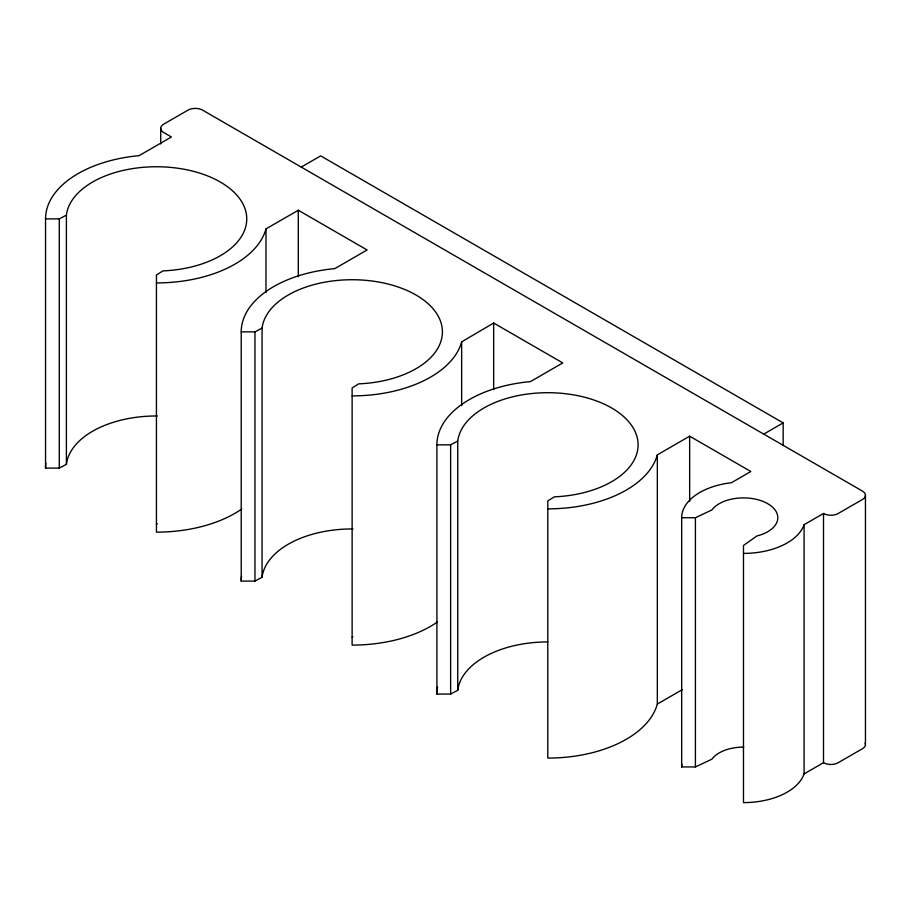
<?xml version="1.0" encoding="UTF-8"?>
<svg xmlns="http://www.w3.org/2000/svg" width="911" height="911" viewBox="0 0 911 911"><rect width="100%" height="100%" fill="white"/><g stroke="black" fill="none" stroke-linecap="round" stroke-linejoin="round"><path stroke-width="1.37" d="M156.441 524.201L157.261 523.688M352.124 637.176L352.944 636.664M352.124 395.886A110.891 64.021 0 0 0 461.649 341.876L493.66 323.029L562.77 362.931L530.453 381.595A110.891 64.021 0 0 0 436.904 444.841L436.904 694.057L450.638 694.057L457.743 690.276A90.291 52.132 0 0 1 547.83 641.925M301.256 167.1L320.683 155.883L783.164 422.898L783.164 445.559M156.441 282.922A110.891 64.021 0 0 0 265.978 228.912L298.307 210.247L367.099 249.967L334.77 268.631A110.891 64.021 0 0 0 241.221 331.866L241.221 581.081L254.955 581.081L262.061 577.301A90.291 52.132 0 0 1 353.035 528.949M547.796 508.862A110.891 64.021 0 0 0 657.332 454.851L689.65 436.187L750.835 471.511L731.419 482.728A61.8 35.677 0 0 0 681.679 517.721L681.679 766.937L695.412 766.937L711.89 759.17A34.333 19.826 0 0 1 743.775 747.111M763.748 434.114L783.164 422.898M743.478 553.398A61.8 35.677 0 0 0 804.083 524.679L823.51 513.474L823.51 762.689L804.083 773.894A61.8 35.677 0 0 1 743.478 802.614L743.478 545.473L756.927 535.953A34.333 19.826 0 0 0 767.757 503.703A34.333 19.826 0 0 0 711.89 509.955L695.412 517.721L681.679 517.721M436.904 444.841L450.638 444.841L457.743 441.061A90.291 52.132 0 0 1 549.982 392.721A90.291 52.132 0 0 1 638.064 443.577A90.291 52.132 0 0 1 554.343 496.837L547.796 500.936L547.796 758.077A110.891 64.021 0 0 0 657.332 704.066L682.476 689.547M157.352 415.974A90.291 52.132 0 0 0 66.389 464.325L59.283 468.106L45.55 468.106L45.55 218.891L59.283 218.891L66.389 215.11A90.291 52.132 0 0 1 158.628 166.77A90.291 52.132 0 0 1 246.722 217.627A90.291 52.132 0 0 1 162.989 270.886L156.441 274.985L156.441 532.138A110.891 64.021 0 0 0 241.779 508.998M241.221 331.866L254.955 331.866L262.061 328.085A90.291 52.132 0 0 1 354.299 279.745A90.291 52.132 0 0 1 442.393 330.602A90.291 52.132 0 0 1 358.661 383.861L352.124 387.961L352.124 645.102A110.891 64.021 0 0 0 437.451 621.974M823.51 762.689L823.59 762.735A10.306 5.944 0 0 0 838.154 762.735L862.432 748.717A10.306 5.944 0 0 0 865.097 742.977M865.45 495.299L865.45 744.515M804.083 524.679L804.083 773.894M695.412 517.721L695.412 766.937M689.65 436.187L689.65 501.323M657.332 454.851L657.332 704.066M493.66 323.029L493.66 389.589M461.649 341.876L461.649 405.6M457.743 441.061L457.743 690.276M450.638 444.841L450.638 694.057M298.307 210.247L298.307 276.796M265.978 228.912L265.978 292.625M262.061 328.085L262.061 577.301M254.955 331.866L254.955 581.081M160.712 128.349L160.712 143.927M66.389 215.11L66.389 464.325M59.283 218.891L59.283 468.106M436.904 694.057A110.891 64.021 0 0 1 437.587 686.917M241.221 581.081A110.891 64.021 0 0 1 241.529 576.321M45.55 468.106A110.891 64.021 0 0 1 45.857 463.346M681.679 766.937A61.8 35.677 0 0 1 681.849 764.215M823.59 513.519A10.306 5.944 0 0 0 838.154 513.519L862.432 499.501A10.306 5.944 0 0 0 862.432 491.086L202.572 110.129A10.306 5.944 0 0 0 188.008 110.129L163.729 124.135A10.306 5.944 0 0 0 163.729 132.55L171.427 136.992L139.098 155.656A110.891 64.021 0 0 0 45.55 218.891"/></g></svg>
